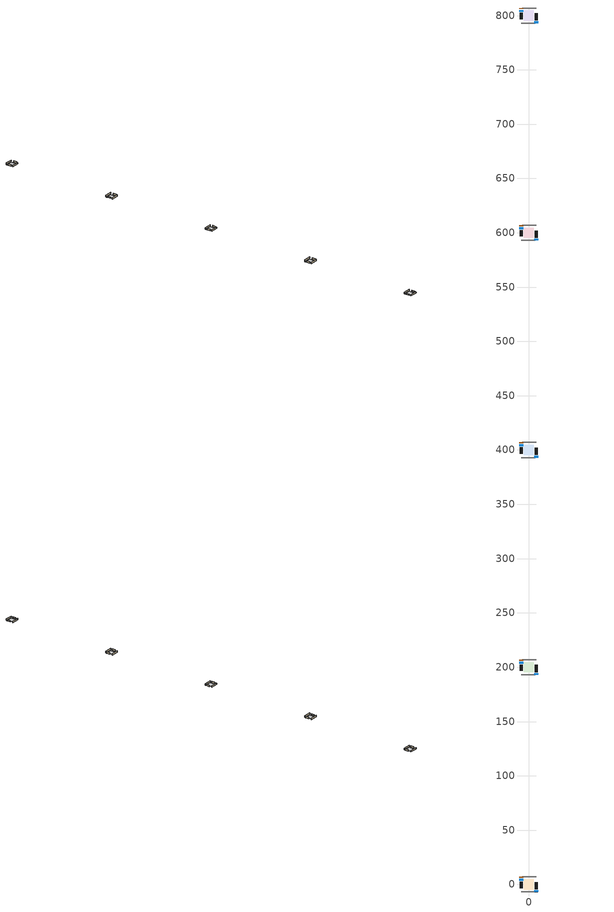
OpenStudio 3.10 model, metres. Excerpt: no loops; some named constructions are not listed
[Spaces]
unit1_conditioned_space_1
 floor foundation (unit1_Slab1_construction): -4.82,-4.82 -4.82,4.82 4.82,4.82 4.82,-4.82 z0
 wall outside (unit1_AdiabaticWallConstruction_1): -6.93,6.93 -6.93,6.02 z0:2.03
 wall outside (unit1_AdiabaticWallConstruction): -6.93,5.09 -6.93,3.36 z0:0.92; 6.93,-6.93 6.93,-5.41 z0:1.04
 wall outside (unit1_Wall3_construction): -6.93,2.43 -6.93,-3.35 z0:2.44
 wall outside (unit1_Wall1_construction): 6.93,-4.48 6.93,2.06 z0:2.44
 wall adiabatic (unit1_Wall4_construction): 6.93,6.93 -6,6.93 z0:2.44
 wall adiabatic (unit1_Wall2_construction): -6.93,-6.93 6,-6.93 z0:2.44
 window (unit1_WindowConstruction_1): -6.93,5.09 -6.93,3.36 z0:0.91
 window (unit1_WindowConstruction): 6.93,-6.93 6.93,-5.41 z0:1.04
 door (unit1_Door): -6.93,6.93 -6.93,6.02 z0:2.03
 ceiling adiabatic (unit1_Floor1_construction): 4.82,-4.82 4.82,4.82 -4.82,4.82 -4.82,-4.82 z0
unit2_conditioned_space_1
 floor foundation (unit2_Slab1_2_construction): -4.82,195.18 -4.82,204.82 4.82,204.82 4.82,195.18 z0
 wall outside (unit2_AdiabaticWallConstruction_1): -6.93,206.93 -6.93,206.02 z0:2.03
 wall outside (unit2_AdiabaticWallConstruction): -6.93,205.09 -6.93,203.36 z0:0.92; 6.93,193.07 6.93,194.59 z0:1.04
 wall outside (unit2_Wall3_2_construction): -6.93,202.43 -6.93,196.65 z0:2.44
 wall outside (unit2_Wall1_2_construction): 6.93,195.52 6.93,202.06 z0:2.44
 wall adiabatic (unit2_Wall4_2_construction): 6.93,206.93 -6,206.93 z0:2.44
 wall adiabatic (unit2_Wall2_2_construction): -6.93,193.07 6,193.07 z0:2.44
 window (unit2_WindowConstruction_1): -6.93,205.09 -6.93,203.36 z0:0.91
 window (unit2_WindowConstruction): 6.93,193.07 6.93,194.59 z0:1.04
 door (unit2_Door): -6.93,206.93 -6.93,206.02 z0:2.03
 ceiling adiabatic (unit2_Floor1_2_construction): 4.82,195.18 4.82,204.82 -4.82,204.82 -4.82,195.18 z0
unit3_conditioned_space_1
 floor foundation (unit3_Slab1_3_construction): -4.82,395.18 -4.82,404.82 4.82,404.82 4.82,395.18 z0
 wall outside (unit3_AdiabaticWallConstruction_1): -6.93,406.93 -6.93,406.02 z0:2.03
 wall outside (unit3_AdiabaticWallConstruction): -6.93,405.09 -6.93,403.36 z0:0.92; 6.93,393.07 6.93,394.59 z0:1.04
 wall outside (unit3_Wall3_3_construction): -6.93,402.43 -6.93,396.65 z0:2.44
 wall outside (unit3_Wall1_3_construction): 6.93,395.52 6.93,402.06 z0:2.44
 wall adiabatic (unit3_Wall4_3_construction): 6.93,406.93 -6,406.93 z0:2.44
 wall adiabatic (unit3_Wall2_3_construction): -6.93,393.07 6,393.07 z0:2.44
 window (unit3_WindowConstruction_1): -6.93,405.09 -6.93,403.36 z0:0.91
 window (unit3_WindowConstruction): 6.93,393.07 6.93,394.59 z0:1.04
 door (unit3_Door): -6.93,406.93 -6.93,406.02 z0:2.03
 ceiling adiabatic (unit3_Floor1_3_construction): 4.82,395.18 4.82,404.82 -4.82,404.82 -4.82,395.18 z0
unit4_conditioned_space_1
 floor foundation (unit4_Slab1_4_construction): -4.82,595.18 -4.82,604.82 4.82,604.82 4.82,595.18 z0
 wall outside (unit4_AdiabaticWallConstruction_1): -6.93,606.93 -6.93,606.02 z0:2.03
 wall outside (unit4_AdiabaticWallConstruction): -6.93,605.09 -6.93,603.36 z0:0.92; 6.93,593.07 6.93,594.59 z0:1.04
 wall outside (unit4_Wall3_4_construction): -6.93,602.43 -6.93,596.65 z0:2.44
 wall outside (unit4_Wall1_4_construction): 6.93,595.52 6.93,602.06 z0:2.44
 wall adiabatic (unit4_Wall4_4_construction): 6.93,606.93 -6,606.93 z0:2.44
 wall adiabatic (unit4_Wall2_4_construction): -6.93,593.07 6,593.07 z0:2.44
 window (unit4_WindowConstruction_1): -6.93,605.09 -6.93,603.36 z0:0.91
 window (unit4_WindowConstruction): 6.93,593.07 6.93,594.59 z0:1.04
 door (unit4_Door): -6.93,606.93 -6.93,606.02 z0:2.03
 ceiling adiabatic (unit4_Floor1_4_construction): 4.82,595.18 4.82,604.82 -4.82,604.82 -4.82,595.18 z0
unit5_conditioned_space_1
 floor foundation (unit5_Slab1_5_construction): -4.82,795.18 -4.82,804.82 4.82,804.82 4.82,795.18 z0
 wall outside (unit5_AdiabaticWallConstruction_1): -6.93,806.93 -6.93,806.02 z0:2.03
 wall outside (unit5_AdiabaticWallConstruction): -6.93,805.09 -6.93,803.36 z0:0.92; 6.93,793.07 6.93,794.59 z0:1.04
 wall outside (unit5_Wall3_5_construction): -6.93,802.43 -6.93,796.65 z0:2.44
 wall outside (unit5_Wall1_5_construction): 6.93,795.52 6.93,802.06 z0:2.44
 wall adiabatic (unit5_Wall4_5_construction): 6.93,806.93 -6,806.93 z0:2.44
 wall adiabatic (unit5_Wall2_5_construction): -6.93,793.07 6,793.07 z0:2.44
 window (unit5_WindowConstruction_1): -6.93,805.09 -6.93,803.36 z0:0.91
 window (unit5_WindowConstruction): 6.93,793.07 6.93,794.59 z0:1.04
 door (unit5_Door): -6.93,806.93 -6.93,806.02 z0:2.03
 ceiling adiabatic (unit5_Floor1_5_construction): 4.82,795.18 4.82,804.82 -4.82,804.82 -4.82,795.18 z0
[Schedule:Day]
unit1_natural_vent_schedule_day; unit1_cooling_season_schedule_day_1; unit2_natural_vent_schedule_day; unit2_cooling_season_schedule_day_1; unit3_natural_vent_schedule_day; unit3_cooling_season_schedule_day_1; unit4_natural_vent_schedule_day; unit4_cooling_season_schedule_day_1; unit5_natural_vent_schedule_day; unit5_cooling_season_schedule_day_1: 24, 0, 1
unit1_natural_vent_schedule_default_day; unit1_cooling_season_schedule_day_2; unit1_cooling_season_schedule_day; unit1_cooling_season_schedule_default_day; unit1_exterior_lighting_schedule_default_day; unit1_trans_schedule_winter_0_85_summer_0_7_default_day; unit1_cooling_setpoint_default_day; unit1_heating_setpoint_default_day; unit2_natural_vent_schedule_default_day; unit2_cooling_season_schedule_day_2; unit2_cooling_season_schedule_day; unit2_cooling_season_schedule_default_day; unit2_exterior_lighting_schedule_default_day; unit2_trans_schedule_winter_0_85_summer_0_7_default_day; unit2_cooling_setpoint_default_day; unit2_heating_setpoint_default_day; unit3_natural_vent_schedule_default_day; unit3_cooling_season_schedule_day_2; unit3_cooling_season_schedule_day; unit3_cooling_season_schedule_default_day; unit3_exterior_lighting_schedule_default_day; unit3_trans_schedule_winter_0_85_summer_0_7_default_day; unit3_cooling_setpoint_default_day; unit3_heating_setpoint_default_day; unit4_natural_vent_schedule_default_day; unit4_cooling_season_schedule_day_2; unit4_cooling_season_schedule_day; unit4_cooling_season_schedule_default_day; unit4_general_water_use_schedule_default_day; unit4_exterior_lighting_schedule_default_day; unit4_trans_schedule_winter_0_85_summer_0_7_default_day; unit4_cooling_setpoint_default_day; unit4_heating_setpoint_default_day; unit5_natural_vent_schedule_default_day; unit5_cooling_season_schedule_day_2; unit5_cooling_season_schedule_day; unit5_cooling_season_schedule_default_day; unit5_general_water_use_schedule_default_day; unit5_exterior_lighting_schedule_default_day; unit5_trans_schedule_winter_0_85_summer_0_7_default_day; unit5_cooling_setpoint_default_day; unit5_heating_setpoint_default_day: 24, 0, 0
unit1_exterior_lighting_schedule_day_11; unit2_exterior_lighting_schedule_day_11; unit3_exterior_lighting_schedule_day_11; unit4_exterior_lighting_schedule_day_11; unit5_exterior_lighting_schedule_day_11: 1, 0, 0.571429, 3, 0, 0.528571, 5, 0, 0.5, 6, 0, 0.557143, 7, 0, 0.628571, 8, 0, 0.585714, 9, 0, 0.442857, 10, 0, 0.357143, 12, 0, 0.342857, 13, 0, 0.357143, 14, 0, 0.4, 15, 0, 0.428571, 16, 0, 0.5, 17, 0, 0.628571, 18, 0, 0.8, 19, 0, 0.914286, 20, 0, 0.971429, 21, 0, 1, 22, 0, 0.928571, 23, 0, 0.8, 24, 0, 0.671429
unit1_exterior_lighting_schedule_day_10; unit2_exterior_lighting_schedule_day_10; unit3_exterior_lighting_schedule_day_10; unit4_exterior_lighting_schedule_day_10; unit5_exterior_lighting_schedule_day_10: 1, 0, 0.552381, 3, 0, 0.510952, 5, 0, 0.483333, 6, 0, 0.538571, 7, 0, 0.607619, 8, 0, 0.56619, 9, 0, 0.428095, 10, 0, 0.345238, 12, 0, 0.331429, 13, 0, 0.345238, 14, 0, 0.386667, 15, 0, 0.414286, 16, 0, 0.483333, 17, 0, 0.607619, 18, 0, 0.773333, 19, 0, 0.88381, 20, 0, 0.939048, 21, 0, 0.966667, 22, 0, 0.897619, 23, 0, 0.773333, 24, 0, 0.649048
unit1_exterior_lighting_schedule_day_9; unit2_exterior_lighting_schedule_day_9; unit3_exterior_lighting_schedule_day_9; unit4_exterior_lighting_schedule_day_9; unit5_exterior_lighting_schedule_day_9: 1, 0, 0.509524, 3, 0, 0.47131, 5, 0, 0.445833, 6, 0, 0.496786, 7, 0, 0.560476, 8, 0, 0.522262, 9, 0, 0.394881, 10, 0, 0.318452, 12, 0, 0.305714, 13, 0, 0.318452, 14, 0, 0.356667, 15, 0, 0.382143, 16, 0, 0.445833, 17, 0, 0.560476, 18, 0, 0.713333, 19, 0, 0.815238, 20, 0, 0.86619, 21, 0, 0.891667, 22, 0, 0.827976, 23, 0, 0.713333, 24, 0, 0.59869
unit1_exterior_lighting_schedule_day_8; unit2_exterior_lighting_schedule_day_8; unit3_exterior_lighting_schedule_day_8; unit4_exterior_lighting_schedule_day_8; unit5_exterior_lighting_schedule_day_8: 1, 0, 0.466667, 3, 0, 0.431667, 5, 0, 0.408333, 6, 0, 0.455, 7, 0, 0.513333, 8, 0, 0.478333, 9, 0, 0.361667, 10, 0, 0.291667, 12, 0, 0.28, 13, 0, 0.291667, 14, 0, 0.326667, 15, 0, 0.35, 16, 0, 0.408333, 17, 0, 0.513333, 18, 0, 0.653333, 19, 0, 0.746667, 20, 0, 0.793333, 21, 0, 0.816667, 22, 0, 0.758333, 23, 0, 0.653333, 24, 0, 0.548333
unit1_exterior_lighting_schedule_day_7; unit2_exterior_lighting_schedule_day_7; unit3_exterior_lighting_schedule_day_7; unit4_exterior_lighting_schedule_day_7; unit5_exterior_lighting_schedule_day_7: 1, 0, 0.419048, 3, 0, 0.387619, 5, 0, 0.366667, 6, 0, 0.408571, 7, 0, 0.460952, 8, 0, 0.429524, 9, 0, 0.324762, 10, 0, 0.261905, 12, 0, 0.251429, 13, 0, 0.261905, 14, 0, 0.293333, 15, 0, 0.314286, 16, 0, 0.366667, 17, 0, 0.460952, 18, 0, 0.586667, 19, 0, 0.670476, 20, 0, 0.712381, 21, 0, 0.733333, 22, 0, 0.680952, 23, 0, 0.586667, 24, 0, 0.492381
unit1_exterior_lighting_schedule_day_6; unit2_exterior_lighting_schedule_day_6; unit3_exterior_lighting_schedule_day_6; unit4_exterior_lighting_schedule_day_6; unit5_exterior_lighting_schedule_day_6: 1, 0, 0.390476, 3, 0, 0.36119, 5, 0, 0.341667, 6, 0, 0.380714, 7, 0, 0.429524, 8, 0, 0.400238, 9, 0, 0.302619, 10, 0, 0.244048, 12, 0, 0.234286, 13, 0, 0.244048, 14, 0, 0.273333, 15, 0, 0.292857, 16, 0, 0.341667, 17, 0, 0.429524, 18, 0, 0.546667, 19, 0, 0.624762, 20, 0, 0.66381, 21, 0, 0.683333, 22, 0, 0.634524, 23, 0, 0.546667, 24, 0, 0.45881
unit1_exterior_lighting_schedule_day_5; unit2_exterior_lighting_schedule_day_5; unit3_exterior_lighting_schedule_day_5; unit4_exterior_lighting_schedule_day_5; unit5_exterior_lighting_schedule_day_5: 1, 0, 0.380952, 3, 0, 0.352381, 5, 0, 0.333333, 6, 0, 0.371429, 7, 0, 0.419048, 8, 0, 0.390476, 9, 0, 0.295238, 10, 0, 0.238095, 12, 0, 0.228571, 13, 0, 0.238095, 14, 0, 0.266667, 15, 0, 0.285714, 16, 0, 0.333333, 17, 0, 0.419048, 18, 0, 0.533333, 19, 0, 0.609524, 20, 0, 0.647619, 21, 0, 0.666667, 22, 0, 0.619048, 23, 0, 0.533333, 24, 0, 0.447619
unit1_exterior_lighting_schedule_day_4; unit2_exterior_lighting_schedule_day_4; unit3_exterior_lighting_schedule_day_4; unit4_exterior_lighting_schedule_day_4; unit5_exterior_lighting_schedule_day_4: 1, 0, 0.4, 3, 0, 0.37, 5, 0, 0.35, 6, 0, 0.39, 7, 0, 0.44, 8, 0, 0.41, 9, 0, 0.31, 10, 0, 0.25, 12, 0, 0.24, 13, 0, 0.25, 14, 0, 0.28, 15, 0, 0.3, 16, 0, 0.35, 17, 0, 0.44, 18, 0, 0.56, 19, 0, 0.64, 20, 0, 0.68, 21, 0, 0.7, 22, 0, 0.65, 23, 0, 0.56, 24, 0, 0.47
unit1_exterior_lighting_schedule_day_3; unit2_exterior_lighting_schedule_day_3; unit3_exterior_lighting_schedule_day_3; unit4_exterior_lighting_schedule_day_3; unit5_exterior_lighting_schedule_day_3: 1, 0, 0.442857, 3, 0, 0.409643, 5, 0, 0.3875, 6, 0, 0.431786, 7, 0, 0.487143, 8, 0, 0.453929, 9, 0, 0.343214, 10, 0, 0.276786, 12, 0, 0.265714, 13, 0, 0.276786, 14, 0, 0.31, 15, 0, 0.332143, 16, 0, 0.3875, 17, 0, 0.487143, 18, 0, 0.62, 19, 0, 0.708571, 20, 0, 0.752857, 21, 0, 0.775, 22, 0, 0.719643, 23, 0, 0.62, 24, 0, 0.520357
unit1_exterior_lighting_schedule_day_2; unit2_exterior_lighting_schedule_day_2; unit3_exterior_lighting_schedule_day_2; unit4_exterior_lighting_schedule_day_2; unit5_exterior_lighting_schedule_day_2: 1, 0, 0.485714, 3, 0, 0.449286, 5, 0, 0.425, 6, 0, 0.473571, 7, 0, 0.534286, 8, 0, 0.497857, 9, 0, 0.376429, 10, 0, 0.303571, 12, 0, 0.291429, 13, 0, 0.303571, 14, 0, 0.34, 15, 0, 0.364286, 16, 0, 0.425, 17, 0, 0.534286, 18, 0, 0.68, 19, 0, 0.777143, 20, 0, 0.825714, 21, 0, 0.85, 22, 0, 0.789286, 23, 0, 0.68, 24, 0, 0.570714
unit1_exterior_lighting_schedule_day_1; unit2_exterior_lighting_schedule_day_1; unit3_exterior_lighting_schedule_day_1; unit4_exterior_lighting_schedule_day_1; unit5_exterior_lighting_schedule_day_1: 1, 0, 0.528571, 3, 0, 0.488929, 5, 0, 0.4625, 6, 0, 0.515357, 7, 0, 0.581429, 8, 0, 0.541786, 9, 0, 0.409643, 10, 0, 0.330357, 12, 0, 0.317143, 13, 0, 0.330357, 14, 0, 0.37, 15, 0, 0.396429, 16, 0, 0.4625, 17, 0, 0.581429, 18, 0, 0.74, 19, 0, 0.845714, 20, 0, 0.898571, 21, 0, 0.925, 22, 0, 0.858929, 23, 0, 0.74, 24, 0, 0.621071
unit1_exterior_lighting_schedule_day; unit2_exterior_lighting_schedule_day; unit3_exterior_lighting_schedule_day; unit4_exterior_lighting_schedule_day; unit5_exterior_lighting_schedule_day: 1, 0, 0.566667, 3, 0, 0.524167, 5, 0, 0.495833, 6, 0, 0.5525, 7, 0, 0.623333, 8, 0, 0.580833, 9, 0, 0.439167, 10, 0, 0.354167, 12, 0, 0.34, 13, 0, 0.354167, 14, 0, 0.396667, 15, 0, 0.425, 16, 0, 0.495833, 17, 0, 0.623333, 18, 0, 0.793333, 19, 0, 0.906667, 20, 0, 0.963333, 21, 0, 0.991667, 22, 0, 0.920833, 23, 0, 0.793333, 24, 0, 0.665833
unit1_trans_schedule_winter_0_85_summer_0_7_day_2; unit1_trans_schedule_winter_0_85_summer_0_7_day; unit2_trans_schedule_winter_0_85_summer_0_7_day_2; unit2_trans_schedule_winter_0_85_summer_0_7_day; unit3_trans_schedule_winter_0_85_summer_0_7_day_2; unit3_trans_schedule_winter_0_85_summer_0_7_day; unit4_trans_schedule_winter_0_85_summer_0_7_day_2; unit4_trans_schedule_winter_0_85_summer_0_7_day; unit5_trans_schedule_winter_0_85_summer_0_7_day_2; unit5_trans_schedule_winter_0_85_summer_0_7_day: 24, 0, 0.85
unit1_trans_schedule_winter_0_85_summer_0_7_day_1; unit2_trans_schedule_winter_0_85_summer_0_7_day_1; unit3_trans_schedule_winter_0_85_summer_0_7_day_1; unit4_trans_schedule_winter_0_85_summer_0_7_day_1; unit5_trans_schedule_winter_0_85_summer_0_7_day_1: 24, 0, 0.7
unit1_cooling_setpoint_day; unit2_cooling_setpoint_day; unit3_cooling_setpoint_day; unit4_cooling_setpoint_day; unit5_cooling_setpoint_day: 24, 0, 21.1111
unit1_heating_setpoint_day; unit2_heating_setpoint_day; unit3_heating_setpoint_day; unit4_heating_setpoint_day; unit5_heating_setpoint_day: 1, 0, 21.1111, 10, 0, 17.7778, 24, 0, 21.1111
unit4_general_water_use_schedule_day; unit5_general_water_use_schedule_day: 1, 0, 0.315068, 3, 0, 0.287671, 4, 0, 0.342466, 5, 0, 0.369863, 6, 0, 0.520548, 7, 0, 0.60274, 8, 0, 0.534247, 10, 0, 0.506849, 11, 0, 0.465753, 14, 0, 0.479452, 15, 0, 0.534247, 16, 0, 0.589041, 17, 0, 0.69863, 18, 0, 0.876712, 19, 0, 0.890411, 20, 0, 0.986301, 21, 0, 1, 22, 0, 0.863014, 23, 0, 0.616438, 24, 0, 0.465753
[Schedule:Rule] Apply Monday=Yes; Apply Wednesday=Yes; Apply Friday=Yes; Date Specification Type=DateRange; Start Day=1
Name | Schedule Ruleset | Rule Order | Day Schedule | Apply Sunday | Apply Tuesday | Apply Thursday | Apply Saturday | Start Month | End Month | End Day
unit1_natural_vent_schedule_rule | unit1_natural_vent_schedule | 0 | unit1_natural_vent_schedule_day | No | No | No | No | 1 | 12 | 31
unit1_cooling_season_schedule_allday_rule_2 | unit1_cooling_season_schedule | 0 | unit1_cooling_season_schedule_day_2 | Yes | Yes | Yes | Yes | 10 | 12 | 31
unit1_cooling_season_schedule_allday_rule_1 | unit1_cooling_season_schedule | 1 | unit1_cooling_season_schedule_day_1 | Yes | Yes | Yes | Yes | 6 | 9 | 30
unit1_cooling_season_schedule_allday_rule | unit1_cooling_season_schedule | 2 | unit1_cooling_season_schedule_day | Yes | Yes | Yes | Yes | 1 | 5 | 31
unit1_exterior_lighting_schedule_allday_rule_11 | unit1_exterior_lighting_schedule | 0 | unit1_exterior_lighting_schedule_day_11 | Yes | Yes | Yes | Yes | 12 | 12 | 31
unit1_exterior_lighting_schedule_allday_rule_10 | unit1_exterior_lighting_schedule | 1 | unit1_exterior_lighting_schedule_day_10 | Yes | Yes | Yes | Yes | 11 | 11 | 30
unit1_exterior_lighting_schedule_allday_rule_9 | unit1_exterior_lighting_schedule | 2 | unit1_exterior_lighting_schedule_day_9 | Yes | Yes | Yes | Yes | 10 | 10 | 31
unit1_exterior_lighting_schedule_allday_rule_8 | unit1_exterior_lighting_schedule | 3 | unit1_exterior_lighting_schedule_day_8 | Yes | Yes | Yes | Yes | 9 | 9 | 30
unit1_exterior_lighting_schedule_allday_rule_7 | unit1_exterior_lighting_schedule | 4 | unit1_exterior_lighting_schedule_day_7 | Yes | Yes | Yes | Yes | 8 | 8 | 31
unit1_exterior_lighting_schedule_allday_rule_6 | unit1_exterior_lighting_schedule | 5 | unit1_exterior_lighting_schedule_day_6 | Yes | Yes | Yes | Yes | 7 | 7 | 31
unit1_exterior_lighting_schedule_allday_rule_5 | unit1_exterior_lighting_schedule | 6 | unit1_exterior_lighting_schedule_day_5 | Yes | Yes | Yes | Yes | 6 | 6 | 30
unit1_exterior_lighting_schedule_allday_rule_4 | unit1_exterior_lighting_schedule | 7 | unit1_exterior_lighting_schedule_day_4 | Yes | Yes | Yes | Yes | 5 | 5 | 31
unit1_exterior_lighting_schedule_allday_rule_3 | unit1_exterior_lighting_schedule | 8 | unit1_exterior_lighting_schedule_day_3 | Yes | Yes | Yes | Yes | 4 | 4 | 30
unit1_exterior_lighting_schedule_allday_rule_2 | unit1_exterior_lighting_schedule | 9 | unit1_exterior_lighting_schedule_day_2 | Yes | Yes | Yes | Yes | 3 | 3 | 31
unit1_exterior_lighting_schedule_allday_rule_1 | unit1_exterior_lighting_schedule | 10 | unit1_exterior_lighting_schedule_day_1 | Yes | Yes | Yes | Yes | 2 | 2 | 28
unit1_exterior_lighting_schedule_allday_rule | unit1_exterior_lighting_schedule | 11 | unit1_exterior_lighting_schedule_day | Yes | Yes | Yes | Yes | 1 | 1 | 31
unit1_trans_schedule_winter_0_85_summer_0_7_allday_rule_2 | unit1_trans_schedule_winter_0_85_summer_0_7 | 0 | unit1_trans_schedule_winter_0_85_summer_0_7_day_2 | Yes | Yes | Yes | Yes | 10 | 12 | 31
unit1_trans_schedule_winter_0_85_summer_0_7_allday_rule_1 | unit1_trans_schedule_winter_0_85_summer_0_7 | 1 | unit1_trans_schedule_winter_0_85_summer_0_7_day_1 | Yes | Yes | Yes | Yes | 6 | 9 | 30
unit1_trans_schedule_winter_0_85_summer_0_7_allday_rule | unit1_trans_schedule_winter_0_85_summer_0_7 | 2 | unit1_trans_schedule_winter_0_85_summer_0_7_day | Yes | Yes | Yes | Yes | 1 | 5 | 31
unit1_cooling_setpoint_allday_rule | unit1_cooling_setpoint | 0 | unit1_cooling_setpoint_day | Yes | Yes | Yes | Yes | 1 | 12 | 31
unit1_heating_setpoint_allday_rule | unit1_heating_setpoint | 0 | unit1_heating_setpoint_day | Yes | Yes | Yes | Yes | 1 | 12 | 31
unit2_natural_vent_schedule_rule | unit2_natural_vent_schedule | 0 | unit2_natural_vent_schedule_day | No | No | No | No | 1 | 12 | 31
unit2_cooling_season_schedule_allday_rule_2 | unit2_cooling_season_schedule | 0 | unit2_cooling_season_schedule_day_2 | Yes | Yes | Yes | Yes | 10 | 12 | 31
unit2_cooling_season_schedule_allday_rule_1 | unit2_cooling_season_schedule | 1 | unit2_cooling_season_schedule_day_1 | Yes | Yes | Yes | Yes | 6 | 9 | 30
unit2_cooling_season_schedule_allday_rule | unit2_cooling_season_schedule | 2 | unit2_cooling_season_schedule_day | Yes | Yes | Yes | Yes | 1 | 5 | 31
unit2_exterior_lighting_schedule_allday_rule_11 | unit2_exterior_lighting_schedule | 0 | unit2_exterior_lighting_schedule_day_11 | Yes | Yes | Yes | Yes | 12 | 12 | 31
unit2_exterior_lighting_schedule_allday_rule_10 | unit2_exterior_lighting_schedule | 1 | unit2_exterior_lighting_schedule_day_10 | Yes | Yes | Yes | Yes | 11 | 11 | 30
unit2_exterior_lighting_schedule_allday_rule_9 | unit2_exterior_lighting_schedule | 2 | unit2_exterior_lighting_schedule_day_9 | Yes | Yes | Yes | Yes | 10 | 10 | 31
unit2_exterior_lighting_schedule_allday_rule_8 | unit2_exterior_lighting_schedule | 3 | unit2_exterior_lighting_schedule_day_8 | Yes | Yes | Yes | Yes | 9 | 9 | 30
unit2_exterior_lighting_schedule_allday_rule_7 | unit2_exterior_lighting_schedule | 4 | unit2_exterior_lighting_schedule_day_7 | Yes | Yes | Yes | Yes | 8 | 8 | 31
unit2_exterior_lighting_schedule_allday_rule_6 | unit2_exterior_lighting_schedule | 5 | unit2_exterior_lighting_schedule_day_6 | Yes | Yes | Yes | Yes | 7 | 7 | 31
unit2_exterior_lighting_schedule_allday_rule_5 | unit2_exterior_lighting_schedule | 6 | unit2_exterior_lighting_schedule_day_5 | Yes | Yes | Yes | Yes | 6 | 6 | 30
unit2_exterior_lighting_schedule_allday_rule_4 | unit2_exterior_lighting_schedule | 7 | unit2_exterior_lighting_schedule_day_4 | Yes | Yes | Yes | Yes | 5 | 5 | 31
unit2_exterior_lighting_schedule_allday_rule_3 | unit2_exterior_lighting_schedule | 8 | unit2_exterior_lighting_schedule_day_3 | Yes | Yes | Yes | Yes | 4 | 4 | 30
unit2_exterior_lighting_schedule_allday_rule_2 | unit2_exterior_lighting_schedule | 9 | unit2_exterior_lighting_schedule_day_2 | Yes | Yes | Yes | Yes | 3 | 3 | 31
unit2_exterior_lighting_schedule_allday_rule_1 | unit2_exterior_lighting_schedule | 10 | unit2_exterior_lighting_schedule_day_1 | Yes | Yes | Yes | Yes | 2 | 2 | 28
unit2_exterior_lighting_schedule_allday_rule | unit2_exterior_lighting_schedule | 11 | unit2_exterior_lighting_schedule_day | Yes | Yes | Yes | Yes | 1 | 1 | 31
unit2_trans_schedule_winter_0_85_summer_0_7_allday_rule_2 | unit2_trans_schedule_winter_0_85_summer_0_7 | 0 | unit2_trans_schedule_winter_0_85_summer_0_7_day_2 | Yes | Yes | Yes | Yes | 10 | 12 | 31
unit2_trans_schedule_winter_0_85_summer_0_7_allday_rule_1 | unit2_trans_schedule_winter_0_85_summer_0_7 | 1 | unit2_trans_schedule_winter_0_85_summer_0_7_day_1 | Yes | Yes | Yes | Yes | 6 | 9 | 30
unit2_trans_schedule_winter_0_85_summer_0_7_allday_rule | unit2_trans_schedule_winter_0_85_summer_0_7 | 2 | unit2_trans_schedule_winter_0_85_summer_0_7_day | Yes | Yes | Yes | Yes | 1 | 5 | 31
unit2_cooling_setpoint_allday_rule | unit2_cooling_setpoint | 0 | unit2_cooling_setpoint_day | Yes | Yes | Yes | Yes | 1 | 12 | 31
unit2_heating_setpoint_allday_rule | unit2_heating_setpoint | 0 | unit2_heating_setpoint_day | Yes | Yes | Yes | Yes | 1 | 12 | 31
unit3_natural_vent_schedule_rule | unit3_natural_vent_schedule | 0 | unit3_natural_vent_schedule_day | No | No | No | No | 1 | 12 | 31
unit3_cooling_season_schedule_allday_rule_2 | unit3_cooling_season_schedule | 0 | unit3_cooling_season_schedule_day_2 | Yes | Yes | Yes | Yes | 10 | 12 | 31
unit3_cooling_season_schedule_allday_rule_1 | unit3_cooling_season_schedule | 1 | unit3_cooling_season_schedule_day_1 | Yes | Yes | Yes | Yes | 6 | 9 | 30
unit3_cooling_season_schedule_allday_rule | unit3_cooling_season_schedule | 2 | unit3_cooling_season_schedule_day | Yes | Yes | Yes | Yes | 1 | 5 | 31
unit3_exterior_lighting_schedule_allday_rule_11 | unit3_exterior_lighting_schedule | 0 | unit3_exterior_lighting_schedule_day_11 | Yes | Yes | Yes | Yes | 12 | 12 | 31
unit3_exterior_lighting_schedule_allday_rule_10 | unit3_exterior_lighting_schedule | 1 | unit3_exterior_lighting_schedule_day_10 | Yes | Yes | Yes | Yes | 11 | 11 | 30
unit3_exterior_lighting_schedule_allday_rule_9 | unit3_exterior_lighting_schedule | 2 | unit3_exterior_lighting_schedule_day_9 | Yes | Yes | Yes | Yes | 10 | 10 | 31
unit3_exterior_lighting_schedule_allday_rule_8 | unit3_exterior_lighting_schedule | 3 | unit3_exterior_lighting_schedule_day_8 | Yes | Yes | Yes | Yes | 9 | 9 | 30
unit3_exterior_lighting_schedule_allday_rule_7 | unit3_exterior_lighting_schedule | 4 | unit3_exterior_lighting_schedule_day_7 | Yes | Yes | Yes | Yes | 8 | 8 | 31
unit3_exterior_lighting_schedule_allday_rule_6 | unit3_exterior_lighting_schedule | 5 | unit3_exterior_lighting_schedule_day_6 | Yes | Yes | Yes | Yes | 7 | 7 | 31
unit3_exterior_lighting_schedule_allday_rule_5 | unit3_exterior_lighting_schedule | 6 | unit3_exterior_lighting_schedule_day_5 | Yes | Yes | Yes | Yes | 6 | 6 | 30
unit3_exterior_lighting_schedule_allday_rule_4 | unit3_exterior_lighting_schedule | 7 | unit3_exterior_lighting_schedule_day_4 | Yes | Yes | Yes | Yes | 5 | 5 | 31
unit3_exterior_lighting_schedule_allday_rule_3 | unit3_exterior_lighting_schedule | 8 | unit3_exterior_lighting_schedule_day_3 | Yes | Yes | Yes | Yes | 4 | 4 | 30
unit3_exterior_lighting_schedule_allday_rule_2 | unit3_exterior_lighting_schedule | 9 | unit3_exterior_lighting_schedule_day_2 | Yes | Yes | Yes | Yes | 3 | 3 | 31
unit3_exterior_lighting_schedule_allday_rule_1 | unit3_exterior_lighting_schedule | 10 | unit3_exterior_lighting_schedule_day_1 | Yes | Yes | Yes | Yes | 2 | 2 | 28
unit3_exterior_lighting_schedule_allday_rule | unit3_exterior_lighting_schedule | 11 | unit3_exterior_lighting_schedule_day | Yes | Yes | Yes | Yes | 1 | 1 | 31
unit3_trans_schedule_winter_0_85_summer_0_7_allday_rule_2 | unit3_trans_schedule_winter_0_85_summer_0_7 | 0 | unit3_trans_schedule_winter_0_85_summer_0_7_day_2 | Yes | Yes | Yes | Yes | 10 | 12 | 31
unit3_trans_schedule_winter_0_85_summer_0_7_allday_rule_1 | unit3_trans_schedule_winter_0_85_summer_0_7 | 1 | unit3_trans_schedule_winter_0_85_summer_0_7_day_1 | Yes | Yes | Yes | Yes | 6 | 9 | 30
unit3_trans_schedule_winter_0_85_summer_0_7_allday_rule | unit3_trans_schedule_winter_0_85_summer_0_7 | 2 | unit3_trans_schedule_winter_0_85_summer_0_7_day | Yes | Yes | Yes | Yes | 1 | 5 | 31
unit3_cooling_setpoint_allday_rule | unit3_cooling_setpoint | 0 | unit3_cooling_setpoint_day | Yes | Yes | Yes | Yes | 1 | 12 | 31
unit3_heating_setpoint_allday_rule | unit3_heating_setpoint | 0 | unit3_heating_setpoint_day | Yes | Yes | Yes | Yes | 1 | 12 | 31
unit4_natural_vent_schedule_rule | unit4_natural_vent_schedule | 0 | unit4_natural_vent_schedule_day | No | No | No | No | 1 | 12 | 31
unit4_cooling_season_schedule_allday_rule_2 | unit4_cooling_season_schedule | 0 | unit4_cooling_season_schedule_day_2 | Yes | Yes | Yes | Yes | 10 | 12 | 31
unit4_cooling_season_schedule_allday_rule_1 | unit4_cooling_season_schedule | 1 | unit4_cooling_season_schedule_day_1 | Yes | Yes | Yes | Yes | 6 | 9 | 30
unit4_cooling_season_schedule_allday_rule | unit4_cooling_season_schedule | 2 | unit4_cooling_season_schedule_day | Yes | Yes | Yes | Yes | 1 | 5 | 31
unit4_general_water_use_schedule_allday_rule | unit4_general_water_use_schedule | 0 | unit4_general_water_use_schedule_day | Yes | Yes | Yes | Yes | 1 | 12 | 31
unit4_exterior_lighting_schedule_allday_rule_11 | unit4_exterior_lighting_schedule | 0 | unit4_exterior_lighting_schedule_day_11 | Yes | Yes | Yes | Yes | 12 | 12 | 31
unit4_exterior_lighting_schedule_allday_rule_10 | unit4_exterior_lighting_schedule | 1 | unit4_exterior_lighting_schedule_day_10 | Yes | Yes | Yes | Yes | 11 | 11 | 30
unit4_exterior_lighting_schedule_allday_rule_9 | unit4_exterior_lighting_schedule | 2 | unit4_exterior_lighting_schedule_day_9 | Yes | Yes | Yes | Yes | 10 | 10 | 31
unit4_exterior_lighting_schedule_allday_rule_8 | unit4_exterior_lighting_schedule | 3 | unit4_exterior_lighting_schedule_day_8 | Yes | Yes | Yes | Yes | 9 | 9 | 30
unit4_exterior_lighting_schedule_allday_rule_7 | unit4_exterior_lighting_schedule | 4 | unit4_exterior_lighting_schedule_day_7 | Yes | Yes | Yes | Yes | 8 | 8 | 31
unit4_exterior_lighting_schedule_allday_rule_6 | unit4_exterior_lighting_schedule | 5 | unit4_exterior_lighting_schedule_day_6 | Yes | Yes | Yes | Yes | 7 | 7 | 31
unit4_exterior_lighting_schedule_allday_rule_5 | unit4_exterior_lighting_schedule | 6 | unit4_exterior_lighting_schedule_day_5 | Yes | Yes | Yes | Yes | 6 | 6 | 30
unit4_exterior_lighting_schedule_allday_rule_4 | unit4_exterior_lighting_schedule | 7 | unit4_exterior_lighting_schedule_day_4 | Yes | Yes | Yes | Yes | 5 | 5 | 31
unit4_exterior_lighting_schedule_allday_rule_3 | unit4_exterior_lighting_schedule | 8 | unit4_exterior_lighting_schedule_day_3 | Yes | Yes | Yes | Yes | 4 | 4 | 30
unit4_exterior_lighting_schedule_allday_rule_2 | unit4_exterior_lighting_schedule | 9 | unit4_exterior_lighting_schedule_day_2 | Yes | Yes | Yes | Yes | 3 | 3 | 31
unit4_exterior_lighting_schedule_allday_rule_1 | unit4_exterior_lighting_schedule | 10 | unit4_exterior_lighting_schedule_day_1 | Yes | Yes | Yes | Yes | 2 | 2 | 28
unit4_exterior_lighting_schedule_allday_rule | unit4_exterior_lighting_schedule | 11 | unit4_exterior_lighting_schedule_day | Yes | Yes | Yes | Yes | 1 | 1 | 31
unit4_trans_schedule_winter_0_85_summer_0_7_allday_rule_2 | unit4_trans_schedule_winter_0_85_summer_0_7 | 0 | unit4_trans_schedule_winter_0_85_summer_0_7_day_2 | Yes | Yes | Yes | Yes | 10 | 12 | 31
unit4_trans_schedule_winter_0_85_summer_0_7_allday_rule_1 | unit4_trans_schedule_winter_0_85_summer_0_7 | 1 | unit4_trans_schedule_winter_0_85_summer_0_7_day_1 | Yes | Yes | Yes | Yes | 6 | 9 | 30
unit4_trans_schedule_winter_0_85_summer_0_7_allday_rule | unit4_trans_schedule_winter_0_85_summer_0_7 | 2 | unit4_trans_schedule_winter_0_85_summer_0_7_day | Yes | Yes | Yes | Yes | 1 | 5 | 31
unit4_cooling_setpoint_allday_rule | unit4_cooling_setpoint | 0 | unit4_cooling_setpoint_day | Yes | Yes | Yes | Yes | 1 | 12 | 31
unit4_heating_setpoint_allday_rule | unit4_heating_setpoint | 0 | unit4_heating_setpoint_day | Yes | Yes | Yes | Yes | 1 | 12 | 31
unit5_natural_vent_schedule_rule | unit5_natural_vent_schedule | 0 | unit5_natural_vent_schedule_day | No | No | No | No | 1 | 12 | 31
unit5_cooling_season_schedule_allday_rule_2 | unit5_cooling_season_schedule | 0 | unit5_cooling_season_schedule_day_2 | Yes | Yes | Yes | Yes | 10 | 12 | 31
unit5_cooling_season_schedule_allday_rule_1 | unit5_cooling_season_schedule | 1 | unit5_cooling_season_schedule_day_1 | Yes | Yes | Yes | Yes | 6 | 9 | 30
unit5_cooling_season_schedule_allday_rule | unit5_cooling_season_schedule | 2 | unit5_cooling_season_schedule_day | Yes | Yes | Yes | Yes | 1 | 5 | 31
unit5_general_water_use_schedule_allday_rule | unit5_general_water_use_schedule | 0 | unit5_general_water_use_schedule_day | Yes | Yes | Yes | Yes | 1 | 12 | 31
unit5_exterior_lighting_schedule_allday_rule_11 | unit5_exterior_lighting_schedule | 0 | unit5_exterior_lighting_schedule_day_11 | Yes | Yes | Yes | Yes | 12 | 12 | 31
unit5_exterior_lighting_schedule_allday_rule_10 | unit5_exterior_lighting_schedule | 1 | unit5_exterior_lighting_schedule_day_10 | Yes | Yes | Yes | Yes | 11 | 11 | 30
unit5_exterior_lighting_schedule_allday_rule_9 | unit5_exterior_lighting_schedule | 2 | unit5_exterior_lighting_schedule_day_9 | Yes | Yes | Yes | Yes | 10 | 10 | 31
unit5_exterior_lighting_schedule_allday_rule_8 | unit5_exterior_lighting_schedule | 3 | unit5_exterior_lighting_schedule_day_8 | Yes | Yes | Yes | Yes | 9 | 9 | 30
unit5_exterior_lighting_schedule_allday_rule_7 | unit5_exterior_lighting_schedule | 4 | unit5_exterior_lighting_schedule_day_7 | Yes | Yes | Yes | Yes | 8 | 8 | 31
unit5_exterior_lighting_schedule_allday_rule_6 | unit5_exterior_lighting_schedule | 5 | unit5_exterior_lighting_schedule_day_6 | Yes | Yes | Yes | Yes | 7 | 7 | 31
unit5_exterior_lighting_schedule_allday_rule_5 | unit5_exterior_lighting_schedule | 6 | unit5_exterior_lighting_schedule_day_5 | Yes | Yes | Yes | Yes | 6 | 6 | 30
unit5_exterior_lighting_schedule_allday_rule_4 | unit5_exterior_lighting_schedule | 7 | unit5_exterior_lighting_schedule_day_4 | Yes | Yes | Yes | Yes | 5 | 5 | 31
unit5_exterior_lighting_schedule_allday_rule_3 | unit5_exterior_lighting_schedule | 8 | unit5_exterior_lighting_schedule_day_3 | Yes | Yes | Yes | Yes | 4 | 4 | 30
unit5_exterior_lighting_schedule_allday_rule_2 | unit5_exterior_lighting_schedule | 9 | unit5_exterior_lighting_schedule_day_2 | Yes | Yes | Yes | Yes | 3 | 3 | 31
unit5_exterior_lighting_schedule_allday_rule_1 | unit5_exterior_lighting_schedule | 10 | unit5_exterior_lighting_schedule_day_1 | Yes | Yes | Yes | Yes | 2 | 2 | 28
unit5_exterior_lighting_schedule_allday_rule | unit5_exterior_lighting_schedule | 11 | unit5_exterior_lighting_schedule_day | Yes | Yes | Yes | Yes | 1 | 1 | 31
unit5_trans_schedule_winter_0_85_summer_0_7_allday_rule_2 | unit5_trans_schedule_winter_0_85_summer_0_7 | 0 | unit5_trans_schedule_winter_0_85_summer_0_7_day_2 | Yes | Yes | Yes | Yes | 10 | 12 | 31
unit5_trans_schedule_winter_0_85_summer_0_7_allday_rule_1 | unit5_trans_schedule_winter_0_85_summer_0_7 | 1 | unit5_trans_schedule_winter_0_85_summer_0_7_day_1 | Yes | Yes | Yes | Yes | 6 | 9 | 30
unit5_trans_schedule_winter_0_85_summer_0_7_allday_rule | unit5_trans_schedule_winter_0_85_summer_0_7 | 2 | unit5_trans_schedule_winter_0_85_summer_0_7_day | Yes | Yes | Yes | Yes | 1 | 5 | 31
unit5_cooling_setpoint_allday_rule | unit5_cooling_setpoint | 0 | unit5_cooling_setpoint_day | Yes | Yes | Yes | Yes | 1 | 12 | 31
unit5_heating_setpoint_allday_rule | unit5_heating_setpoint | 0 | unit5_heating_setpoint_day | Yes | Yes | Yes | Yes | 1 | 12 | 31
[Schedule:Ruleset]
Name | Default Day Schedule
unit1_natural_vent_schedule | unit1_natural_vent_schedule_default_day
unit1_cooling_season_schedule | unit1_cooling_season_schedule_default_day
unit1_exterior_lighting_schedule | unit1_exterior_lighting_schedule_default_day
unit1_trans_schedule_winter_0_85_summer_0_7 | unit1_trans_schedule_winter_0_85_summer_0_7_default_day
unit1_cooling_setpoint | unit1_cooling_setpoint_default_day
unit1_heating_setpoint | unit1_heating_setpoint_default_day
unit2_natural_vent_schedule | unit2_natural_vent_schedule_default_day
unit2_cooling_season_schedule | unit2_cooling_season_schedule_default_day
unit2_exterior_lighting_schedule | unit2_exterior_lighting_schedule_default_day
unit2_trans_schedule_winter_0_85_summer_0_7 | unit2_trans_schedule_winter_0_85_summer_0_7_default_day
unit2_cooling_setpoint | unit2_cooling_setpoint_default_day
unit2_heating_setpoint | unit2_heating_setpoint_default_day
unit3_natural_vent_schedule | unit3_natural_vent_schedule_default_day
unit3_cooling_season_schedule | unit3_cooling_season_schedule_default_day
unit3_exterior_lighting_schedule | unit3_exterior_lighting_schedule_default_day
unit3_trans_schedule_winter_0_85_summer_0_7 | unit3_trans_schedule_winter_0_85_summer_0_7_default_day
unit3_cooling_setpoint | unit3_cooling_setpoint_default_day
unit3_heating_setpoint | unit3_heating_setpoint_default_day
unit4_natural_vent_schedule | unit4_natural_vent_schedule_default_day
unit4_cooling_season_schedule | unit4_cooling_season_schedule_default_day
unit4_general_water_use_schedule | unit4_general_water_use_schedule_default_day
unit4_exterior_lighting_schedule | unit4_exterior_lighting_schedule_default_day
unit4_trans_schedule_winter_0_85_summer_0_7 | unit4_trans_schedule_winter_0_85_summer_0_7_default_day
unit4_cooling_setpoint | unit4_cooling_setpoint_default_day
unit4_heating_setpoint | unit4_heating_setpoint_default_day
unit5_natural_vent_schedule | unit5_natural_vent_schedule_default_day
unit5_cooling_season_schedule | unit5_cooling_season_schedule_default_day
unit5_general_water_use_schedule | unit5_general_water_use_schedule_default_day
unit5_exterior_lighting_schedule | unit5_exterior_lighting_schedule_default_day
unit5_trans_schedule_winter_0_85_summer_0_7 | unit5_trans_schedule_winter_0_85_summer_0_7_default_day
unit5_cooling_setpoint | unit5_cooling_setpoint_default_day
unit5_heating_setpoint | unit5_heating_setpoint_default_day
[Schedule:File] Rows to Skip at Top=1; Number of Hours of Data=8760; Interpolate to Timestep=Yes; Minutes per Item=60; Translate File With Relative Path=Yes
Name | External File | Column Number
unit1_hot_water_dishwasher | unit1_External_File_1 | 5
unit1_hot_water_fixtures | unit1_External_File_1 | 8
unit2_hot_water_dishwasher | unit2_External_File_1 | 5
unit2_hot_water_fixtures | unit2_External_File_1 | 8
unit3_hot_water_dishwasher | unit3_External_File_1 | 5
unit3_hot_water_fixtures | unit3_External_File_1 | 8
unit4_hot_water_dishwasher | unit4_External_File_1 | 5
unit4_hot_water_fixtures | unit4_External_File_1 | 8
unit5_hot_water_dishwasher | unit5_External_File_1 | 5
unit5_hot_water_fixtures | unit5_External_File_1 | 8
